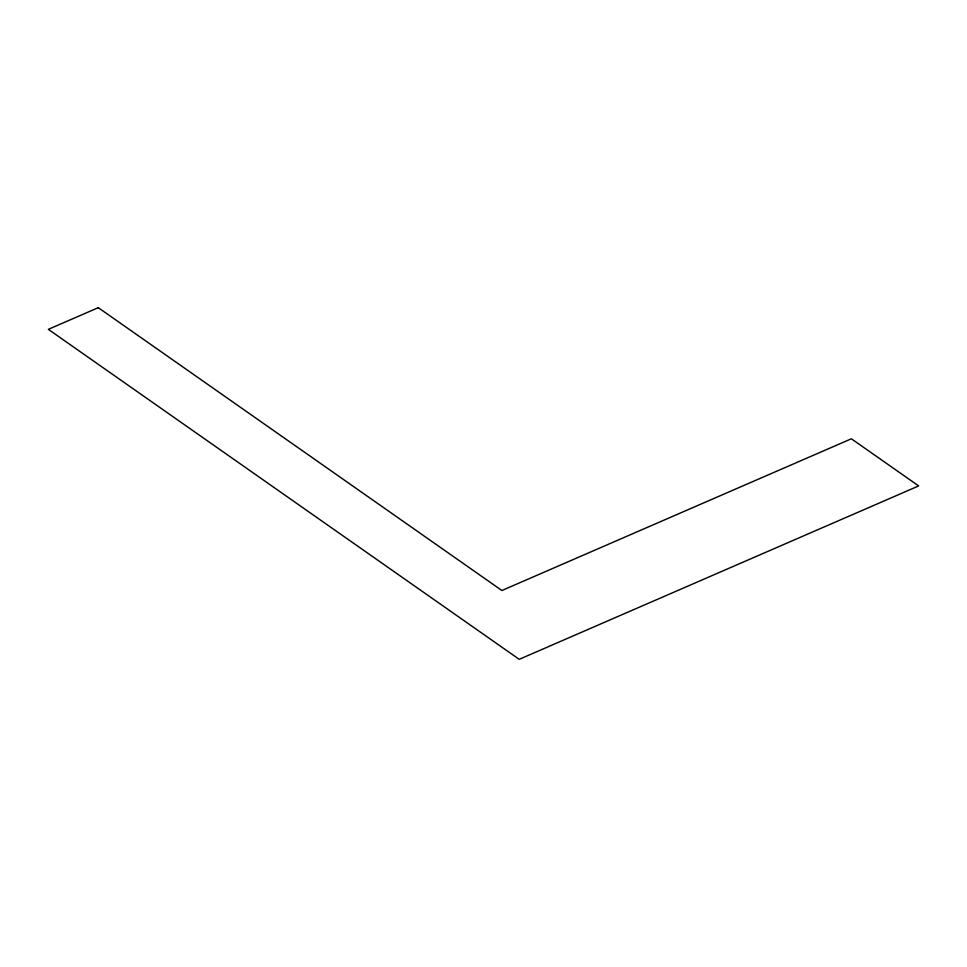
<?xml version="1.0" encoding="UTF-8"?>
<svg xmlns="http://www.w3.org/2000/svg" width="967" height="967" viewBox="0 0 967 967"><rect width="100%" height="100%" fill="white"/><g stroke="black" fill="none" stroke-linecap="round" stroke-linejoin="round"><path stroke-width="1.45" d="M98.271 307.675L48.35 329.348L519.231 659.325L918.65 485.93L851.383 438.788L501.897 590.511L98.271 307.675"/></g></svg>
